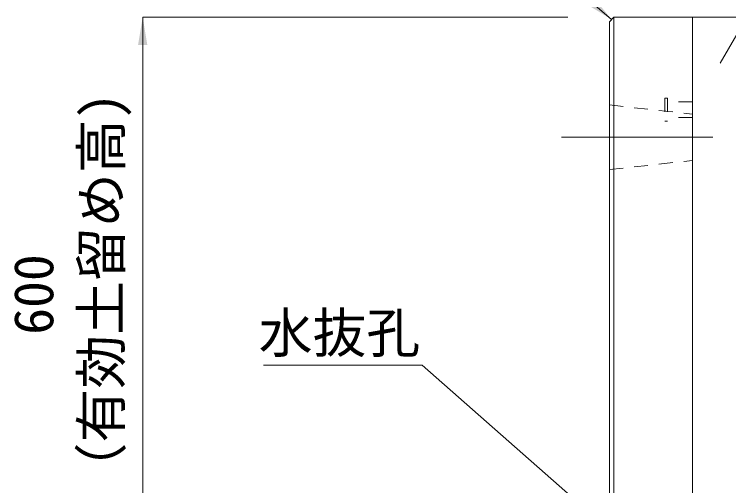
# Model space of a CAD drawing. Units: millimetres at full size; details may follow other scales. Extents: x 187207 to 255567, y 882048 to 905686.
# Drawn here: x 203570 to 204344, y 900498 to 901008 of the extents above; entities that cross this region are included whole.
import ezdxf
from ezdxf.enums import TextEntityAlignment as Align

# ---------------------------------------------------------------- set-up
doc = ezdxf.new("R2010")
doc.units = ezdxf.units.MM
doc.header["$LTSCALE"] = 20
doc.linetypes.add('USER1', pattern=[28.575, 19.05, -3.175, 3.175, -3.175])
doc.linetypes.add('USER2', pattern=[1.35, 0.75, -0.6])
for name, color, linetype, lineweight in [('0_2', 7, 'Continuous', 20), ('パネックス', 2, 'Continuous', 13), ('寸法線', 7, 'Continuous', 13), ('引出線', 4, 'Continuous', 13), ('ｲﾝｻｰﾄ', 3, 'USER2', 9), ('ﾊｯﾁﾝｸﾞ', 7, 'Continuous', 5)]:
    doc.layers.add(name, color=color, linetype=linetype, lineweight=lineweight)
doc.styles.add('ＭＳ ゴシック', font='')
doc.styles.get('ＭＳ ゴシック').set_extended_font_data('MS Gothic')

# ---------------------------------------------------------------- blocks, each defined once
blk = doc.blocks.new('filled_arrow')
at = {"color": 0, "linetype": 'Continuous', "lineweight": -2}
blk.add_solid([(7.5, 1.25), (0, 0), (7.5, -1.25)], dxfattribs=at)

msp = doc.modelspace()

# ---------------------------------------------------------------- linework, layer by layer
at = {"layer": '0_2'}
msp.add_line((204304.37, 901005.37), (204704.37, 901005.37), dxfattribs=at)
at = {"layer": 'パネックス'}
for p, q in [((204214.37, 901000.37), (204219.37, 901005.37)), ((204219.37, 901005.37), (204304.37, 901005.37)), ((204304.37, 901005.37), (204304.37, 899940.37)), ((204214.37, 900405.37), (204214.37, 901000.37))]:
    msp.add_line(p, q, dxfattribs=at)
at = {"layer": 'パネックス', "lineweight": 5}
msp.add_line((204219.37, 901005.37), (204219.37, 900405.37), dxfattribs=at)
at = {"layer": 'パネックス', "linetype": 'USER2', "lineweight": 9}
for p, q in [((204214.37, 900910.37), (204304.37, 900900.37)), ((204214.37, 900840.37), (204304.37, 900850.37))]:
    msp.add_line(p, q, dxfattribs=at)
at = {"layer": '寸法線'}
for p in [(203709.37, 900405.37), (204169.37, 901005.37)]:
    msp.add_line(p, (203709.37, 901005.37), dxfattribs=at)
at = {"layer": '寸法線', "linetype": 'USER1', "lineweight": 9}
msp.add_line((204162.52, 900875.37), (204326.23, 900875.37), dxfattribs=at)
at = {"layer": '引出線'}
for points in [[(204216.87, 901002.87), (204096.66, 901106.33), (203788.41, 901106.33)], [(204214.37, 900450.37), (204011.91, 900628.82), (203840.17, 900628.82)]]:
    msp.add_lwpolyline(points, dxfattribs=at)
at = {"layer": 'ｲﾝｻｰﾄ'}
for p, q in [((204277.37, 900917.87), (204274.37, 900917.87)), ((204274.37, 900917.87), (204274.37, 900892.87)), ((204277.37, 900917.87), (204277.37, 900892.87)), ((204304.37, 900913.87), (204277.37, 900913.87)), ((204304.37, 900913.87), (204304.37, 900896.87)), ((204304.37, 900896.87), (204277.37, 900896.87)), ((204277.37, 900892.87), (204274.37, 900892.87))]:
    msp.add_line(p, q, dxfattribs=at)
at = {"layer": 'ﾊｯﾁﾝｸﾞ', "lineweight": 9}
msp.add_line((204363.02, 901005.36), (204334.37, 900955.74), dxfattribs=at)

# ---------------------------------------------------------------- block references
at = {"layer": '寸法線', "xscale": 4, "yscale": 4, "rotation": 270}
msp.add_blockref('filled_arrow', (203709.37, 901005.37), dxfattribs=at)
at = {"layer": '引出線', "xscale": 4, "yscale": 4, "rotation": 139.3}
msp.add_blockref('filled_arrow', (204216.87, 901002.87), dxfattribs=at)

# ---------------------------------------------------------------- texts
at = {"layer": '寸法線', "style": 'ＭＳ ゴシック'}
for s, p in [('（有効土留め高)', (203698.58, 900486.84)), ('600', (203625.45, 900661.66))]:
    msp.add_text(s, height=42.72, rotation=90, dxfattribs=at).set_placement(p, align=Align.BOTTOM_LEFT)
at = {"layer": '引出線', "style": 'ＭＳ ゴシック'}
msp.add_text('水抜孔', height=42.72, dxfattribs=at).set_placement((204009.66, 900685.1), align=Align.TOP_RIGHT)

doc.saveas('drawing.dxf')
